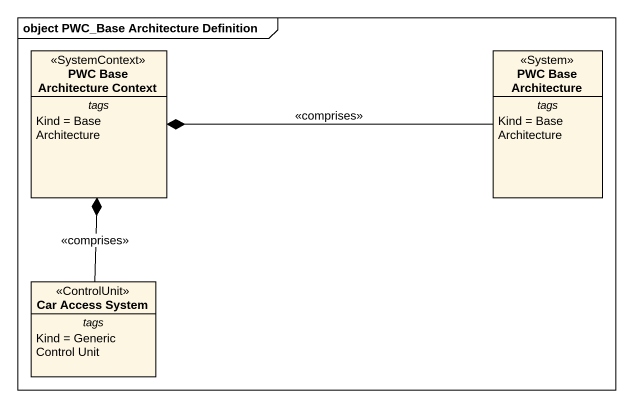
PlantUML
@startuml
mainframe object PWC_Base Architecture Definition
hide circle
hide empty members
class "PWC Base Architecture Context" as PWC_Base_Architecture <<SystemContext>> {
  -- tags --
  Kind = Base Architecture
}
class "PWC Base Architecture" as PWC_Base_Architecture_2 <<System>> {
  -- tags --
  Kind = Base Architecture
}
class "Car Access System" as Car_Access_System <<ControlUnit>> {
  -- tags --
  Kind = Generic Control Unit
}
PWC_Base_Architecture_2 -left-* PWC_Base_Architecture : <<comprises>>
Car_Access_System -up-* PWC_Base_Architecture : <<comprises>>
@enduml
